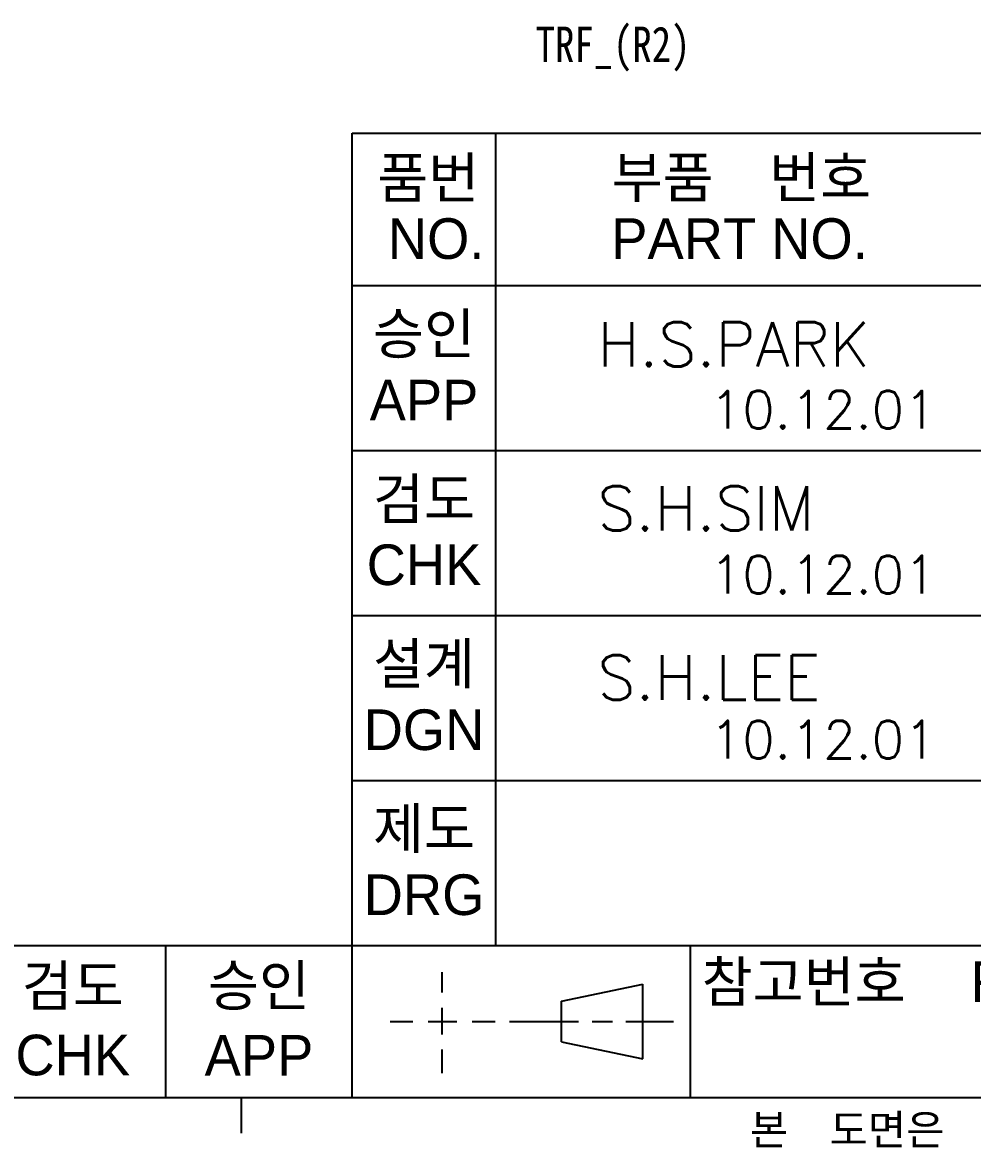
# Model space of a CAD drawing. Header units: millimetres. Extents: x 602 to 1213, y -129 to 311.
# Drawn here: x 935.5 to 991.7, y -119.8 to -53.2 of the extents above; entities that cross this region are included whole.
import ezdxf
from ezdxf.enums import TextEntityAlignment as Align

# ---------------------------------------------------------------- set-up
doc = ezdxf.new("R2010")
doc.units = ezdxf.units.MM
doc.layers.add('TEXT', color=7, linetype='Continuous', lineweight=15)
doc.styles.add('ROMANS', font='txt', dxfattribs={"height": 0.2})
doc.styles.get("Standard").update_dxf_attribs({"font": 'txt.shx', "bigfont": 'whgtxt.shx'})

msp = doc.modelspace()

# ---------------------------------------------------------------- linework, layer by layer
at = {"color": 5, "linetype": 'Continuous'}
for p, q in [((955.009, -116.75), (955.009, -59.75)), ((955.009, -59.75), (1133.509, -59.75)), ((955.009, -68.75), (1133.509, -68.75)), ((792.509, -107.75), (955.009, -107.75)), ((615.109, -116.75), (1148.509, -116.75))]:
    msp.add_line(p, q, dxfattribs=at)
at = {"color": 6, "linetype": 'Continuous'}
for p, q in [((963.509, -107.75), (963.509, -59.75)), ((955.009, -78.5), (1018.009, -78.5)), ((955.009, -88.25), (1018.009, -88.25)), ((955.009, -98), (993.009, -98)), ((944.009, -116.75), (944.009, -107.75)), ((955.009, -107.75), (1018.009, -107.75)), ((975.009, -116.75), (975.009, -107.75)), ((960.334, -110.546), (960.334, -109.332)), ((967.377, -111.05), (972.177, -110.05)), ((972.177, -114.45), (972.177, -110.05)), ((967.377, -113.45), (967.377, -111.05)), ((960.334, -113.015), (960.334, -111.446)), ((957.253, -112.244), (958.603, -112.244)), ((959.503, -112.244), (961.202, -112.244)), ((962.102, -112.244), (963.452, -112.244)), ((964.314, -112.25), (968.386, -112.25)), ((969.186, -112.25), (970.386, -112.25)), ((971.186, -112.25), (973.996, -112.25)), ((967.377, -113.45), (972.177, -114.45)), ((960.334, -115.295), (960.334, -113.915)), ((948.484, -118.854), (948.484, -116.75))]:
    msp.add_line(p, q, dxfattribs=at)
for radius in [2.475, 1.35]:
    msp.add_arc((960.334, -112.244), radius, 0, 0, dxfattribs=at)

# ---------------------------------------------------------------- texts
at = {"color": 7, "linetype": 'Continuous'}
for s, height, p in [('H.S.PARK', 2.625, (969.504, -73.538)), ('10.12.01', 2.2313, (976.147, -77.212)), ('S.H.SIM', 2.625, (969.504, -83.235)), ('10.12.01', 2.2313, (976.147, -86.962)), ('S.H.LEE', 2.625, (969.504, -93.236)), ('10.12.01', 2.2313, (976.147, -96.712))]:
    msp.add_text(s, height=height, dxfattribs=at).set_placement(p)
at = {"color": 4, "char_height": 2.4, "attachment_point": 5, "style": 'ROMANS'}
for s, insert in [('{\\fﾱﾼﾸﾲￃﾼ|b0|i0|c129|p49;품번 }', (959.509, -62.5)), ('{\\fﾱﾼﾸﾲￃﾼ|b0|i0|c129|p49;부품\u3000번호 }', (978.009, -62.5)), ('{\\fﾱﾼﾸﾲￃﾼ|b0|i0|c129|p49;NO. }', (959.975, -66)), ('{\\fﾱﾼﾸﾲￃﾼ|b0|i0|c129|p49; PART NO. }', (977.453, -66)), ('{\\fﾱﾼﾸﾲￃﾼ|b0|i0|c129|p49;승인 }', (959.259, -71.725)), ('{\\fﾱﾼﾸﾲￃﾼ|b0|i0|c129|p49;APP }', (959.259, -75.525)), ('{\\fﾱﾼﾸﾲￃﾼ|b0|i0|c129|p49;검도 }', (959.259, -81.475)), ('{\\fﾱﾼﾸﾲￃﾼ|b0|i0|c129|p49;CHK }', (959.259, -85.275)), ('{\\fﾱﾼﾸﾲￃﾼ|b0|i0|c129|p49;설계 }', (959.259, -91.225)), ('{\\fﾱﾼﾸﾲￃﾼ|b0|i0|c129|p49;DGN }', (959.259, -95.025)), ('{\\fﾱﾼﾸﾲￃﾼ|b0|i0|c129|p49;제도 }', (959.259, -100.975)), ('{\\fﾱﾼﾸﾲￃﾼ|b0|i0|c129|p49;DRG }', (959.259, -104.775)), ('{\\fﾱﾼﾸﾲￃﾼ|b0|i0|c129|p49;참고번호\u3000ＲＥＦ．\u3000ＮＯ． }', (996.42, -110.013)), ('{\\fﾱﾼﾸﾲￃﾼ|b0|i0|c129|p49;검도 }', (938.509, -110.25)), ('{\\fﾱﾼﾸﾲￃﾼ|b0|i0|c129|p49;승인 }', (949.509, -110.25)), ('{\\fﾱﾼﾸﾲￃﾼ|b0|i0|c129|p49;CHK }', (938.509, -114.25)), ('{\\fﾱﾼﾸﾲￃﾼ|b0|i0|c129|p49;APP }', (949.509, -114.25))]:
    msp.add_mtext(s, dxfattribs=dict(at, insert=insert))
at = {"color": 6, "insert": (978.509, -118.75), "char_height": 1.8, "attachment_point": 4, "style": 'ROMANS'}
msp.add_mtext('{\\fﾱﾼﾸﾲￃﾼ|b0|i0|c129|p49;본\u3000도면은\u3000당사\u3000재산으로서\u3000허가없이\u3000무단복사／배포\u3000금지함． }', dxfattribs=at)
at = {"layer": 'TEXT', "lineweight": 0, "style": 'ROMANS', "width": 0.8}
msp.add_text('TRF_(R2)', height=2.1, dxfattribs=at).set_placement((970.424, -55.551), align=Align.CENTER)

doc.saveas('drawing.dxf')
